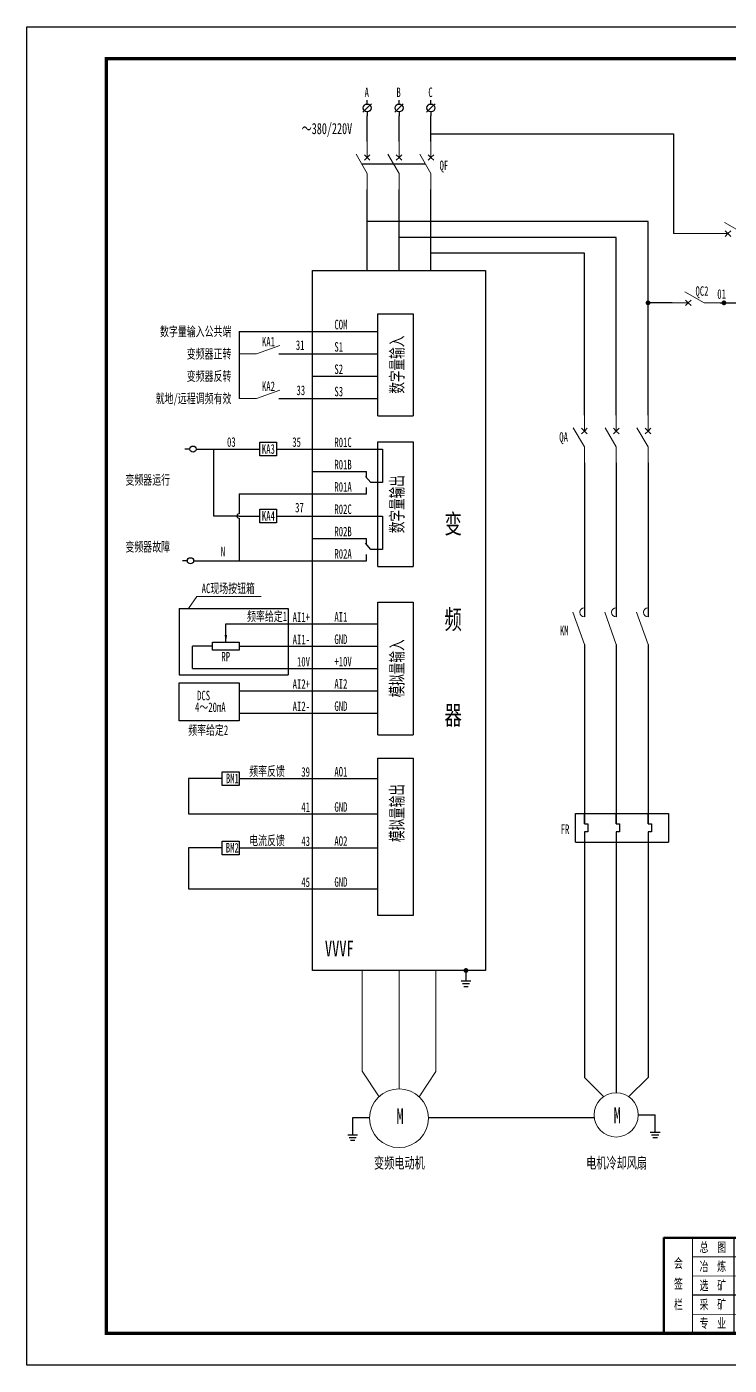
# Model space of a CAD drawing. Header units: millimetres. Extents: x 401220 to 2750366, y -101310 to 943175.
# Drawn here: x 1110437 to 1132490, y 495324 to 537324 of the extents above; entities that cross this region are included whole.
import ezdxf
from ezdxf.enums import TextEntityAlignment as Align

# ---------------------------------------------------------------- set-up
doc = ezdxf.new("R2010")
doc.units = ezdxf.units.MM
doc.linetypes.add('常规', pattern=[20, 10, 0, 10])
for name, color, linetype, lineweight in [('1轮廓实线层', 7, 'Continuous', 18), ('_0', 7, 'Continuous', 25), ('SW', 8, 'Continuous', 20)]:
    doc.layers.add(name, color=color, linetype=linetype, lineweight=lineweight)
for name, color, linetype in [('BORDER', 7, 'Continuous'), ('MX', 3, 'Continuous'), ('TEXT', 4, 'Continuous'), ('动力平面导线层', 3, '常规'), ('动力平面设备层', 1, 'Continuous'), ('图框', 7, 'Continuous'), ('照明平面导线层', 3, 'Continuous'), ('照明平面设备层', 1, 'Continuous')]:
    doc.layers.add(name, color=color, linetype=linetype)
doc.styles.add('HZ', font='simsun.ttf', dxfattribs={"width": 0.75})
doc.styles.add('标准', font='NSimSun.ttf', dxfattribs={"width": 0.667})

# ---------------------------------------------------------------- blocks, each defined once
blk = doc.blocks.new('*U34')
at = {"layer": '1轮廓实线层'}
for p, q in [((0, 15), (0, 10)), ((0, 5), (-3.5, 11.06)), ((0, 10), (-0.88, 10.88)), ((0, 10), (-0.88, 9.12)), ((0, 10), (0.88, 10.88)), ((0, 10), (0.88, 9.12)), ((0, 5), (0, 0))]:
    blk.add_line(p, q, dxfattribs=at)
blk = doc.blocks.new('SYMB2_M_13')
for p, q in [((0, -1.25), (0, 0)), ((0, -2.5), (-1.33, -3.83)), ((0, -2.5), (1.33, -1.17)), ((0, -3.75), (0, -5))]:
    blk.add_line(p, q)
blk.add_circle((0, -2.5), 1.25)
blk = doc.blocks.new('*U33')
at = {"layer": '1轮廓实线层'}
for p, q in [((0, 15), (0, 10)), ((0, 5), (-3.5, 11.06)), ((0, 10), (-0.88, 10.88)), ((0, 10), (-0.88, 9.12)), ((0, 10), (0.88, 10.88)), ((0, 10), (0.88, 9.12)), ((0, 5), (0, 0))]:
    blk.add_line(p, q, dxfattribs=at)
blk = doc.blocks.new('3')
at = {"layer": 'TEXT', "color": 7, "lineweight": 25, "style": 'HZ', "width": 0.75}
for s, height, p in [('铜陵有色设计研究院有限责任公司', 400, (221501, 249018)), ('Tongling Nonferrous Design and Research Institute Co.,Ltd.', 200, (221613, 248659))]:
    blk.add_text(s, height=height, dxfattribs=at).set_placement(p)
blk = doc.blocks.new('铜陵有色图签02')
at = {"layer": '图框', "linetype": 'Continuous', "lineweight": 50}
for p, q in [((-38401, 3003), (-38401, 1)), ((-29100, 3001), (-29100, 0))]:
    blk.add_line(p, q, dxfattribs=at)
at = {"layer": '图框', "color": 7, "linetype": 'Continuous', "lineweight": 25}
for p, q in [((-36201, 3010), (-36201, 9)), ((-34701, 3010), (-34701, 9)), ((-33401, 3017), (-33401, 16)), ((-31901, 3017), (-31901, 16)), ((-30601, 3017), (-30601, 16)), ((-29100, 1201), (-37501, 1201))]:
    blk.add_line(p, q, dxfattribs=at)
at = {"layer": '图框', "color": 7, "linetype": 'Continuous', "lineweight": 35}
for p, q in [((-27300, 3001), (-27300, 1)), ((-21600, 1197), (-21600, -3)), ((-17100, 1200), (-17100, 0)), ((-15450, 0), (-15450, 1200)), ((-14550, 1200), (-14550, 0)), ((-12000, 1201), (-12000, 1)), ((-6900, 1202), (-6900, 2))]:
    blk.add_line(p, q, dxfattribs=at)
at = {"layer": '图框', "lineweight": 25}
blk.add_line((-17723, 1830), (-13223, 1830), dxfattribs=at)
at = {"layer": '图框', "lineweight": 70, "const_width": 70}
blk.add_lwpolyline([(-17980, 3001), (0, 3001), (-38401, 3001)], dxfattribs=at)
at = {"layer": '图框', "color": 7, "linetype": 'Continuous', "lineweight": 25, "const_width": 25}
for points in [[(-37501, 3000), (-37501, 0)], [(-25800, 3001), (-25800, 1)], [(-24300, 3001), (-24300, 1)], [(-23100, 2401), (-37501, 2401)], [(-23100, 1801), (-37501, 1801)], [(-23100, 1201), (-29100, 1201)], [(-602, 943), (-932, 371), (-272, 371), (-602, 943)], [(-12900, 600), (-18000, 600), (-37501, 600)]]:
    blk.add_lwpolyline(points, dxfattribs=at)
at = {"layer": '图框', "linetype": 'Continuous', "lineweight": 50, "const_width": 50}
for points in [[(-23100, 3001), (-23100, 1)], [(-18000, 3000), (-18000, 0)]]:
    blk.add_lwpolyline(points, dxfattribs=at)
at = {"layer": '图框', "lineweight": 50, "const_width": 50}
for points in [[(-12900, 3001), (-12900, 1)], [(-7800, 3001), (-7800, 1)], [(0, 3000), (0, 0)], [(-23100, 1200), (0, 1200)]]:
    blk.add_lwpolyline(points, dxfattribs=at)
at = {"layer": '图框', "lineweight": 25, "const_width": 35}
blk.add_lwpolyline([(-17723, 1930), (-13223, 1930)], dxfattribs=at)
at = {"layer": '图框', "color": 7, "linetype": 'Continuous', "lineweight": 35, "const_width": 25}
blk.add_lwpolyline([(-1200, 1201), (-1200, 0)], dxfattribs=at)
at = {"layer": '图框', "linetype": 'Continuous', "lineweight": 70, "const_width": 70}
blk.add_lwpolyline([(-38401, 1), (0, 0)], dxfattribs=at)
at = {"layer": '图框', "lineweight": 25}
blk.add_blockref('3', (-228268, -246986), dxfattribs=at)
at = {"layer": 'TEXT', "color": 7, "lineweight": 25, "style": '标准', "width": 0.667}
for s, height, p in [('项目负责人', 350, (-28197, 2541)), ('总  图', 300, (-36862, 2555)), ('建  筑', 300, (-34062, 2562)), ('热  工', 300, (-31262, 2562)), ('会', 300, (-37942, 2054)), ('冶  炼', 300, (-36862, 1955)), ('化  工', 300, (-34062, 1962)), ('给排水', 300, (-31262, 1962)), ('审  定', 350, (-28197, 1941)), ('签', 300, (-37942, 1404)), ('选  矿', 300, (-36862, 1355)), ('暖  通', 300, (-34062, 1362)), ('自  控', 300, (-31262, 1362)), ('审  核', 350, (-28197, 1341)), ('栏', 300, (-37942, 754)), ('采  矿', 300, (-36862, 754)), ('机  械', 300, (-34062, 761)), ('电  气', 300, (-31262, 761)), ('校  对', 350, (-28197, 741)), ('项目编号', 350, (-22343, 730)), ('专业', 350, (-17559, 730)), ('比例', 350, (-15009, 730)), ('所属', 350, (-12438, 730)), ('图号', 350, (-7339, 495)), ('专  业', 300, (-36862, 170)), ('签  字', 300, (-35449, 170)), ('专  业', 300, (-34062, 177)), ('签  字', 300, (-32649, 177)), ('专  业', 300, (-31262, 177)), ('签  字', 300, (-29849, 177)), ('设  计', 350, (-28197, 139)), ('设计阶段', 350, (-22343, 130)), ('图幅', 350, (-17559, 130)), ('日期', 350, (-15009, 130)), ('图号', 350, (-12438, 130))]:
    blk.add_text(s, height=height, dxfattribs=at).set_placement(p, align=Align.CENTER)

msp = doc.modelspace()

# ---------------------------------------------------------------- hatches: boundary and pattern name
msp.add_hatch(color=7).paths.add_polyline_path([(1116728.24845, 518239.82945), (1116687.35998, 518016.46708), (1116646.4715, 518239.82945)])

# ---------------------------------------------------------------- linework, layer by layer
at = {"color": 7}
for p, q in [((1123123.1908, 533965.81697), (1130739.32466, 533965.81697)), ((1130739.32466, 533965.81697), (1130739.32466, 530831.55385)), ((1130703.19809, 528660.69087), (1129941.76161, 528660.69087)), ((1115558.66624, 524070.20831), (1115400.2924, 524070.20831)), ((1115753.23983, 524070.20831), (1117102.24156, 524070.20831)), ((1116309.44645, 521970.20831), (1116309.44645, 524070.20831)), ((1117102.24156, 522666.09004), (1117102.24156, 522039.7623)), ((1117102.24156, 521970.20831), (1116309.44645, 521970.20831)), ((1117102.24156, 521900.65431), (1117102.24156, 520566.09004)), ((1115479.20548, 520566.09004), (1115320.83164, 520566.09004)), ((1115638.48, 517190.01519), (1115638.48, 517890.01519)), ((1115519.01645, 511557.43786), (1115519.01645, 510272.37629))]:
    msp.add_line(p, q, dxfattribs=at)
at = {"color": 7, "linetype": 'ByBlock'}
for p, q in [((1127659.8075, 512641.5107), (1130582.1938, 512641.5107)), ((1127659.8075, 511736.62705), (1127659.8075, 512641.5107)), ((1130582.1938, 512641.5107), (1130582.1938, 511736.62705)), ((1127941.76161, 512317.2331), (1128049.5683, 512317.2331)), ((1128049.5683, 512060.90465), (1127941.76161, 512060.90465)), ((1128049.5683, 512317.2331), (1128049.5683, 512060.90465)), ((1128941.76161, 512317.2331), (1129049.5683, 512317.2331)), ((1129049.5683, 512060.90465), (1128941.76161, 512060.90465)), ((1129049.5683, 512317.2331), (1129049.5683, 512060.90465)), ((1129941.76161, 512317.2331), (1130049.5683, 512317.2331)), ((1130049.5683, 512060.90465), (1129941.76161, 512060.90465)), ((1130049.5683, 512317.2331), (1130049.5683, 512060.90465)), ((1127659.8075, 511736.62705), (1130582.1938, 511736.62705))]:
    msp.add_line(p, q, dxfattribs=at)
at = {"color": 7, "linetype": 'ByBlock', "lineweight": 20, "const_width": 75}
for points in [[(1129904.27803, 528660.69087, 1), (1129979.27803, 528660.69087, 1)], [(1132286.71881, 528660.69087, 1), (1132361.71881, 528660.69087, 1)], [(1124224.7757, 507747.97973, 1), (1124224.7757, 507672.97973, 1)]]:
    msp.add_lwpolyline(points, format="xyb", close=True, dxfattribs=at)
at = {"color": 7}
for points in [[(1116272.4784, 517762.7581), (1116272.4784, 518017.27229), (1117102.24156, 518017.27229), (1117102.24156, 517762.7581)], [(1121459.59365, 514374.39428), (1122569.59365, 514374.39428), (1122569.59365, 509438.57486), (1121459.59365, 509438.57486)]]:
    msp.add_lwpolyline(points, close=True, dxfattribs=at)
for centre in [(1115655.95303, 524070.20831), (1115576.49228, 520566.09004)]:
    msp.add_circle(centre, 97.2868, dxfattribs=at)
msp.add_arc((1117102.24156, 521970.20831), 69.554, 89.480930299, 270.519069701, dxfattribs=at)
at = {"layer": '_0', "color": 7, "linetype": 'ByBlock', "ltscale": 500}
msp.add_line((1120948.1908, 533024.02339), (1122948.1908, 533024.02339), dxfattribs=at)
at = {"layer": '_0', "color": 7, "linetype": 'ByBlock'}
for p, q in [((1121123.1908, 529680.26247), (1121123.1908, 532220.9145)), ((1122123.1908, 529680.26247), (1122123.1908, 532220.9145)), ((1123123.1908, 529680.26247), (1123123.1908, 532220.9145)), ((1129941.77803, 531215.5641), (1121123.1908, 531215.5641)), ((1129941.76161, 525137.37634), (1129941.76161, 531215.5641)), ((1128941.77803, 530715.5641), (1122123.1908, 530715.5641)), ((1128941.76161, 525137.37634), (1128941.76161, 530715.5641)), ((1127941.77803, 530215.5641), (1123123.1908, 530215.5641)), ((1127941.76161, 525137.37634), (1127941.76161, 530215.5641)), ((1121459.59365, 528313.90579), (1122569.59365, 528313.90579)), ((1121459.59365, 525114.01893), (1121459.59365, 528313.90579)), ((1122569.59365, 528313.90579), (1122569.59365, 525114.01893)), ((1117102.24156, 527763.96236), (1117102.24156, 525663.96236)), ((1117102.24156, 527763.96236), (1119406.86082, 527763.96236)), ((1119406.86082, 527763.96236), (1121459.59365, 527763.96236)), ((1119406.86082, 527063.96236), (1121459.59365, 527063.96236)), ((1119406.86082, 526363.96236), (1121459.59365, 526363.96236)), ((1119406.86082, 525663.96236), (1121459.59365, 525663.96236)), ((1121459.59365, 525114.01893), (1122569.59365, 525114.01893)), ((1121459.59365, 524303.92957), (1122569.59365, 524303.92957)), ((1121459.59365, 520383.58144), (1121459.59365, 524303.92957)), ((1122569.59365, 524303.92957), (1122569.59365, 520383.58144)), ((1117102.24156, 524070.20831), (1117749.99496, 524070.20831)), ((1118281.6875, 524070.20831), (1118700.26123, 524070.20831)), ((1118281.6875, 524070.20831), (1119406.86082, 524070.20831)), ((1119406.86082, 524070.20831), (1120831.86676, 524070.20831)), ((1119406.86082, 523370.20831), (1120831.86676, 523370.20831)), ((1117102.24156, 522666.09004), (1119406.80421, 522666.09004)), ((1119406.86082, 522670.20831), (1120831.86676, 522670.20831)), ((1117102.24156, 521970.20831), (1117749.99496, 521970.20831)), ((1118281.6875, 521970.20831), (1119406.86082, 521970.20831)), ((1118281.6875, 521970.20831), (1118700.26123, 521970.20831)), ((1119406.86082, 521970.20831), (1120831.86676, 521970.20831)), ((1119406.86082, 521270.20831), (1120831.86676, 521270.20831)), ((1115673.77908, 520566.09004), (1119406.80421, 520566.09004)), ((1119406.86082, 520570.20831), (1120831.86676, 520570.20831)), ((1121459.59365, 520383.58144), (1122569.59365, 520383.58144)), ((1121459.59365, 519270.83032), (1122569.59365, 519270.83032)), ((1121459.59365, 515109.20007), (1121459.59365, 519270.83032)), ((1122569.59365, 519270.83032), (1122569.59365, 515109.20007)), ((1116687.35998, 518590.01519), (1121459.59365, 518590.01519)), ((1117102.24156, 517890.01519), (1121459.59365, 517890.01519)), ((1115638.48, 517190.01519), (1121459.59365, 517190.01519)), ((1117102.24156, 516490.01519), (1121459.59365, 516490.01519)), ((1117102.24156, 515790.01519), (1121459.59365, 515790.01519)), ((1121459.59365, 515109.20007), (1122569.59365, 515109.20007)), ((1121459.59365, 514374.39428), (1122569.59365, 514374.39428)), ((1117102.24156, 513732.84592), (1121459.59365, 513732.84592)), ((1115519.01645, 512626.55782), (1121459.59365, 512626.55782)), ((1117102.24156, 511557.43786), (1121459.59365, 511557.43786)), ((1115519.01645, 510272.37629), (1121459.59365, 510272.37629)), ((1124224.7757, 507710.49615), (1124224.7757, 507381.44581)), ((1129634.66998, 503181.90679), (1130166.96402, 503181.90679)), ((1130166.96402, 502633.53687), (1130166.96402, 503185.92078)), ((1120668.71829, 503101.55633), (1121201.01232, 503101.55633)), ((1120668.71829, 502549.17242), (1120668.71829, 503101.55633))]:
    msp.add_line(p, q, dxfattribs=at)
at = {"layer": '_0', "color": 7, "linetype": 'ByBlock', "ltscale": 1500}
for p, q in [((1115223.74085, 519065.1815), (1115223.74085, 516990.5225)), ((1115223.74085, 519065.1815), (1118642.40434, 519065.1815)), ((1118642.40434, 519065.1815), (1118642.40434, 516990.5225)), ((1115223.74085, 516990.5225), (1118642.40434, 516990.5225)), ((1123047.07885, 503101.55633), (1128253.07225, 503101.55633))]:
    msp.add_line(p, q, dxfattribs=at)
at = {"layer": '_0', "color": 7, "linetype": 'ByBlock', "ltscale": 10}
for p, q in [((1115223.74085, 515544.07349), (1115223.74085, 516735.95689)), ((1115223.74085, 516735.95689), (1117102.24156, 516735.95689)), ((1117102.24156, 516735.95689), (1117102.24156, 515544.07349)), ((1117102.24156, 515544.07349), (1115223.74085, 515544.07349))]:
    msp.add_line(p, q, dxfattribs=at)
at = {"layer": 'BORDER', "color": 7, "linetype": 'ByBlock'}
for p, q in [((1127941.76127, 523637.37634), (1127941.76174, 518805.04936)), ((1128941.76161, 523637.37634), (1128941.76161, 518805.04936)), ((1129941.76161, 523637.37634), (1129941.76161, 518805.04936)), ((1127941.76183, 517938.90016), (1127941.76238, 512317.2331)), ((1128941.76161, 517938.90016), (1128941.76161, 512317.2331)), ((1129941.76161, 517938.90016), (1129941.76161, 512317.2331)), ((1116570.54902, 513732.84592), (1115519.01645, 513732.84592)), ((1115519.01645, 513732.84592), (1115519.01645, 512626.55782)), ((1127941.7624, 512060.90465), (1127941.76316, 504351.32154)), ((1128941.76161, 512060.90465), (1128941.76161, 503870.92312)), ((1129941.76161, 512060.90465), (1129941.76161, 504351.32154)), ((1116570.54902, 511557.43786), (1115519.01645, 511557.43786))]:
    msp.add_line(p, q, dxfattribs=at)
at = {"layer": 'BORDER', "color": 7}
for p, q in [((1116687.35998, 518017.27229), (1116687.35998, 518590.01519)), ((1116272.4784, 517890.01519), (1115638.48, 517890.01519))]:
    msp.add_line(p, q, dxfattribs=at)
at = {"layer": 'BORDER', "color": 7, "linetype": 'ByBlock'}
for points in [[(1117749.99496, 524285.68506), (1118281.6875, 524285.68506), (1118281.6875, 523854.73155), (1117749.99496, 523854.73155)], [(1117749.99496, 522185.68506), (1118281.6875, 522185.68506), (1118281.6875, 521754.73155), (1117749.99496, 521754.73155)], [(1116570.54902, 513948.32268), (1117102.24156, 513948.32268), (1117102.24156, 513517.36917), (1116570.54902, 513517.36917)], [(1116570.54902, 511772.91461), (1117102.24156, 511772.91461), (1117102.24156, 511341.9611), (1116570.54902, 511341.9611)]]:
    msp.add_lwpolyline(points, close=True, dxfattribs=at)
at = {"layer": 'MX', "color": 7, "linetype": 'ByBlock', "lineweight": 20}
for p, q in [((1127941.76161, 517938.90016), (1127580.86611, 518949.40756)), ((1128941.7616, 517938.90016), (1128580.8661, 518949.40756)), ((1129941.7616, 517938.90016), (1129580.8661, 518949.40756)), ((1120968.3252, 507719.35124), (1120968.3252, 504554.22915)), ((1122123.1908, 507710.49615), (1122123.1908, 503999.46838)), ((1123278.0564, 507710.49615), (1123278.0564, 504536.36346)), ((1120968.3252, 504554.22915), (1121500.47336, 503747.47074)), ((1123278.0564, 504536.36346), (1122757.69267, 503747.47074)), ((1127941.76316, 504351.32154), (1128540.47469, 503752.43391)), ((1129941.76161, 504351.32154), (1129332.22167, 503741.60705))]:
    msp.add_line(p, q, dxfattribs=at)
for centre, radius in [((1122123.55173, 503075.57597), 923.89248), ((1128941.76161, 503178.00376), 692.91936)]:
    msp.add_circle(centre, radius, dxfattribs=at)
for centre in [(1127941.76161, 518949.40756), (1128941.7616, 518949.40756), (1129941.7616, 518949.40756)]:
    msp.add_arc(centre, 144.3582, 89.999997225, 269.99999445, dxfattribs=at)
at = {"layer": 'TEXT', "color": 7, "linetype": 'ByBlock', "ltscale": 100}
msp.add_line((1119406.86082, 507710.49615), (1119406.86082, 529680.26247), dxfattribs=at)
at = {"layer": '动力平面导线层', "color": 7, "linetype": 'ByBlock'}
msp.add_line((1132203.19809, 528660.69087), (1133305.12071, 528660.69087), dxfattribs=at)
at = {"layer": '动力平面导线层', "color": 7, "linetype": 'ByBlock', "lineweight": -3, "ltscale": 100}
for p, q in [((1118352.02541, 527063.96236), (1119406.86082, 527063.96236)), ((1118352.02541, 525663.96236), (1119406.86082, 525663.96236))]:
    msp.add_line(p, q, dxfattribs=at)
at = {"layer": '动力平面设备层', "color": 7, "linetype": 'ByBlock', "lineweight": -3, "ltscale": 100}
for p, q in [((1121123.1908, 533720.9145), (1121123.1908, 534525.01522)), ((1122123.1908, 533720.9145), (1122123.1908, 534525.01522)), ((1123123.1908, 533720.9145), (1123123.1908, 534525.01522)), ((1119406.86082, 529680.26247), (1124839.52077, 529680.26247)), ((1124839.52077, 529680.26247), (1124839.52077, 507710.49615)), ((1120831.86676, 524070.20831), (1121600.49656, 524070.20831)), ((1121600.49656, 524070.20831), (1121600.49656, 523020.20831)), ((1120831.86676, 523370.20831), (1121103.44664, 523370.20831)), ((1121103.44664, 523176.42147), (1121103.44664, 523370.20831)), ((1121241.88644, 523020.20831), (1121068.13188, 523216.05268)), ((1121600.49656, 523020.20831), (1121241.88644, 523020.20831)), ((1120831.86676, 522670.20831), (1121103.44664, 522670.20831)), ((1121103.44664, 522670.20831), (1121103.44664, 522863.99514)), ((1120831.86676, 521970.20831), (1121600.49656, 521970.20831)), ((1121600.49656, 521970.20831), (1121600.49656, 520920.20831)), ((1120831.86676, 521270.20831), (1121103.44664, 521270.20831)), ((1121103.44664, 521076.42147), (1121103.44664, 521270.20831)), ((1121241.88644, 520920.20831), (1121068.13188, 521116.05268)), ((1121600.49656, 520920.20831), (1121241.88644, 520920.20831)), ((1120831.86676, 520570.20831), (1121103.44664, 520570.20831)), ((1121103.44664, 520570.20831), (1121103.44664, 520763.99514)), ((1127941.76161, 512317.2331), (1127941.76161, 512641.5107)), ((1128941.76161, 512317.2331), (1128941.76161, 512641.5107)), ((1129941.76161, 512317.2331), (1129941.76161, 512641.5107)), ((1127941.76161, 512060.90465), (1127941.76161, 511736.62705)), ((1128941.76161, 512060.90465), (1128941.76161, 511736.62705)), ((1129941.76161, 512060.90465), (1129941.76161, 511736.62705)), ((1124839.52077, 507710.49615), (1119406.86082, 507710.49615)), ((1124070.0041, 507381.44581), (1124379.54729, 507381.44581)), ((1124111.71399, 507297.23133), (1124337.8374, 507297.23133)), ((1124153.42389, 507213.01686), (1124296.12751, 507213.01686)), ((1120513.94669, 502549.17242), (1120823.48988, 502549.17242)), ((1120555.65658, 502464.95795), (1120781.77999, 502464.95795)), ((1120597.36647, 502380.74347), (1120740.0701, 502380.74347)), ((1130012.19242, 502633.53687), (1130321.73561, 502633.53687)), ((1130053.90231, 502549.3224), (1130280.02572, 502549.3224)), ((1130095.6122, 502465.10792), (1130238.31583, 502465.10792))]:
    msp.add_line(p, q, dxfattribs=at)
at = {"layer": '图框', "color": 7, "linetype": 'Continuous', "lineweight": 100, "const_width": 100}
msp.add_lwpolyline([(1112936.60651, 496323.56271), (1168836.60651, 496323.56271), (1168836.60651, 536323.56271), (1112936.60651, 536323.56271)], close=True, dxfattribs=at)
at = {"layer": '照明平面导线层', "color": 7, "linetype": 'ByBlock', "lineweight": 20}
for p, q in [((1130739.32466, 530831.55385), (1131948.1431, 530831.55385)), ((1117650.28416, 527063.96236), (1118381.39829, 527325.39443)), ((1117102.24156, 527063.96236), (1117650.28416, 527063.96236)), ((1117650.28416, 525663.96236), (1118381.39829, 525925.39443)), ((1117102.24156, 525663.96236), (1117650.28416, 525663.96236)), ((1115780.0837, 519450.52471), (1115515.20344, 519065.1815)), ((1115777.49969, 519450.52471), (1117796.13827, 519450.52471))]:
    msp.add_line(p, q, dxfattribs=at)
at = {"layer": '照明平面设备层', "color": 7, "lineweight": -3, "ltscale": 100}
msp.add_lwpolyline([(1110436.60651, 537323.56271), (1169836.60651, 537323.56271), (1169836.60651, 495323.56271), (1110436.60651, 495323.56271)], close=True, dxfattribs=at)

# ---------------------------------------------------------------- block references
at = {"layer": '_0', "color": 7, "linetype": 'ByBlock', "yscale": 100, "zscale": 100}
for name, p, xscale, rotation in [('SYMB2_M_13', (1121123.1908, 534525.01522), 100, 180), ('SYMB2_M_13', (1122123.1908, 534525.01522), 100, 180), ('SYMB2_M_13', (1123123.1908, 534525.01522), 100, 180), ('*U33', (1133448.1431, 530831.55385), -100, 90), ('*U33', (1132203.19809, 528660.69087), -100, 90)]:
    msp.add_blockref(name, p, dxfattribs=dict(at, xscale=xscale, rotation=rotation))
at = {"layer": '_0', "color": 7, "linetype": 'ByBlock', "xscale": 100, "yscale": 100, "zscale": 100}
for p in [(1121123.1908, 532220.9145), (1122123.1908, 532220.9145), (1123123.1908, 532220.9145), (1127941.76161, 523637.37634), (1128941.76161, 523637.37634), (1129941.76161, 523637.37634)]:
    msp.add_blockref('*U34', p, dxfattribs=at)
at = {"layer": '图框', "color": 7, "lineweight": 25}
msp.add_blockref('铜陵有色图签02', (1168836.60651, 496323.56271), dxfattribs=at)

# ---------------------------------------------------------------- texts
at = {"layer": 'SW', "color": 7, "linetype": 'ByBlock', "lineweight": 25, "style": '标准', "width": 0.667}
for s, p in [('变频电动机', (1122134.96084, 501499.13112)), ('电机冷却风扇', (1128953.53166, 501499.13112))]:
    msp.add_text(s, height=350, dxfattribs=at).set_placement(p, align=Align.CENTER)
at = {"layer": 'TEXT', "color": 7, "linetype": 'ByBlock', "ltscale": 100, "style": '标准', "width": 0.667}
for s, height, p in [('A', 300, (1121110.85598, 535117.38894)), ('B', 300, (1122110.85598, 535117.38894)), ('C', 300, (1123110.85598, 535117.38894)), ('～380/220V', 350, (1119858.2209, 533953.87697)), ('QF', 300, (1123532.12286, 532824.17042)), ('QC2', 300, (1131634.56447, 528880.93406)), ('01', 300, (1132250.27566, 528787.16706)), ('KA1', 300, (1118024.01362, 527293.21337)), ('31', 300, (1119019.35264, 527184.62841)), ('KA2', 300, (1118024.01362, 525893.21337)), ('33', 300, (1119040.11737, 525765.23961)), ('QA', 300, (1127290.27184, 524300.88541)), ('03', 300, (1116859.44509, 524142.49347)), ('KA3', 300, (1118022.02691, 523925.43465)), ('35', 300, (1118908.3514, 524142.49347)), ('KA4', 300, (1118022.02691, 521825.43465)), ('37', 300, (1118998.33913, 522086.75609)), ('变', 600, (1123822.74363, 521424.32432)), ('N', 300, (1116594.40798, 520706.17019)), ('AC现场按钮箱', 300, (1116763.61332, 519551.97973)), ('频率给定1', 300, (1117979.74136, 518674.55421)), ('频', 600, (1123822.74363, 518424.32432)), ('KM', 300, (1127310.60234, 518232.37494)), ('器', 600, (1123822.74363, 515424.32432)), ('频率给定2', 300, (1116133.08041, 515104.03683)), ('频率反馈', 300, (1117979.74136, 513817.38494)), ('电流反馈', 300, (1117979.74136, 511641.97688)), ('FR', 300, (1127334.96684, 511992.66285)), ('M', 500, (1122156.28914, 502888.36487)), ('M', 500, (1128974.49902, 502917.20648))]:
    msp.add_text(s, height=height, dxfattribs=at).set_placement(p, align=Align.CENTER)
for s, p in [('数字量输入公共端', (1116861.44506, 527612.19693)), ('变频器正转', (1116861.44506, 526912.19693)), ('变频器反转', (1116861.44506, 526212.19693)), ('就地/远程调频有效', (1116861.44506, 525512.19693)), ('变频器运行', (1114937.17685, 522957.14572)), ('变频器故障', (1114937.17685, 520857.14572)), ('AI1+', (1119327.82511, 518649.44889)), ('AI1-', (1119327.82511, 517949.44889)), ('10V', (1119327.82511, 517249.44889)), ('AI2+', (1119327.82511, 516549.44889)), ('AI2-', (1119327.82511, 515849.44889)), ('39', (1119327.82511, 513792.27962)), ('41', (1119327.82511, 512685.99151)), ('43', (1119327.82511, 511616.87155)), ('45', (1119327.82511, 510331.80999))]:
    msp.add_text(s, height=300, dxfattribs=at).set_placement(p, align=Align.RIGHT)
for s, height, p in [('COM', 300, (1120094.56902, 527828.54773)), ('S1', 300, (1120094.56902, 527128.54773)), ('S2', 300, (1120094.56902, 526428.54773)), ('S3', 300, (1120094.56902, 525728.54773)), ('R01C', 300, (1120094.56902, 524134.79367)), ('R01B', 300, (1120094.56902, 523434.79367)), ('R01A', 300, (1120094.56902, 522734.79367)), ('R02C', 300, (1120094.56902, 522034.79367)), ('R02B', 300, (1120094.56902, 521334.79367)), ('R02A', 300, (1120094.56902, 520634.79367)), ('AI1', 300, (1120094.56902, 518654.60056)), ('GND', 300, (1120094.56902, 517954.60056)), ('+10V', 300, (1120094.56902, 517254.60056)), ('AI2', 300, (1120094.56902, 516554.60056)), ('DCS', 300, (1115783.67174, 516188.70663)), ('GND', 300, (1120094.56902, 515854.60056)), ('AO1', 300, (1120094.56902, 513797.43129)), ('BM1', 300, (1116688.38952, 513588.07226)), ('GND', 300, (1120094.56902, 512691.14318)), ('BM2', 300, (1116685.1113, 511412.6642)), ('AO2', 300, (1120094.56902, 511622.02322)), ('GND', 300, (1120094.56902, 510336.96166)), ('VVVF', 500, (1119795.32441, 508149.99615))]:
    msp.add_text(s, height=height, dxfattribs=at).set_placement(p)
for s, p in [('数字量输入', (1122257.89315, 526719.93103)), ('数字量输出', (1122257.89315, 522343.75551)), ('模拟量输入', (1122257.89315, 517190.01519)), ('模拟量输出', (1122257.89315, 512649.96018))]:
    msp.add_text(s, height=400, rotation=90, dxfattribs=at).set_placement(p, align=Align.CENTER)
at = {"layer": 'TEXT', "color": 7, "ltscale": 100, "style": '标准', "width": 0.667}
msp.add_text('RP', height=300, dxfattribs=at).set_placement((1116547.40935, 517408.07918))
at = {"layer": 'TEXT', "color": 7, "linetype": 'ByBlock', "ltscale": 100, "style": '标准', "width": 0.667}
msp.add_text('4～20mA', height=300, dxfattribs=at).set_placement((1116198.97901, 515969.36972), align=Align.MIDDLE)

doc.saveas('drawing.dxf')
